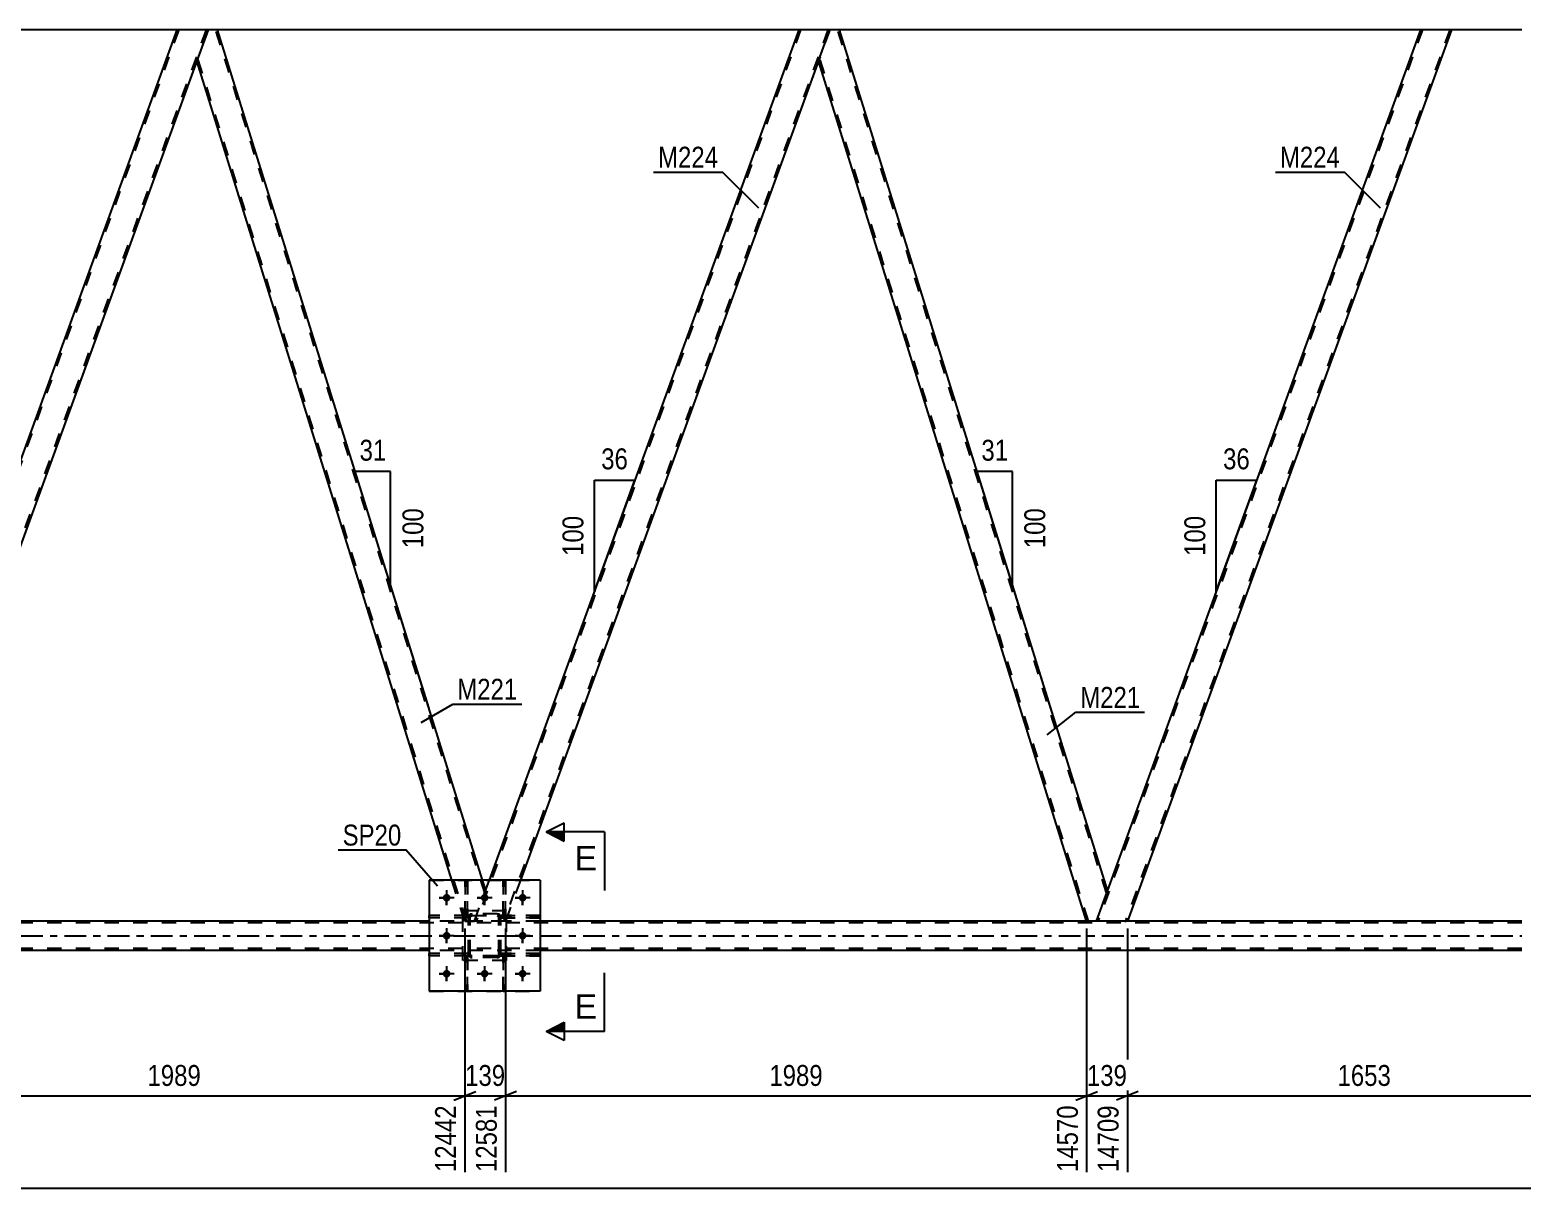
# Model space of a CAD drawing. Header units: millimetres. Extents: x 0 to 841, y 0 to 594.
# Drawn here: x 513.7 to 718, y 302.4 to 461 of the extents above; entities that cross this region are included whole.
import ezdxf

# ---------------------------------------------------------------- set-up
doc = ezdxf.new("R2010")
doc.units = ezdxf.units.MM
doc.linetypes.add('DXK_LINE_DOT2', pattern=[3.9198, 1.9599, -1.9599])
doc.linetypes.add('DXK_LINE_DOT3', pattern=[5.9187, 2.979, -0.9799, 0.9799, -0.9799])
doc.styles.add('Arial', font='ARIAL.TTF', dxfattribs={"height": 0.2})
doc.styles.add('Arial Narrow', font='ARIALN.TTF', dxfattribs={"height": 0.2})

# ---------------------------------------------------------------- blocks, each defined once
blk = doc.blocks.new('Part-318893565-3622 - 3250')
at = {"color": 7, "linetype": 'DXK_LINE_DOT2'}
for p, q in [((568.36, 344.59), (583.56, 344.59)), ((568.36, 344.59), (568.36, 329.39)), ((583.56, 344.59), (583.56, 329.39)), ((568.36, 329.39), (583.56, 329.39))]:
    blk.add_line(p, q, dxfattribs=at)
blk = doc.blocks.new('Part-318893565-3396 - 3250')
at = {"color": 7, "linetype": 'DXK_LINE_DOT2'}
for p, q in [((573.76, 339.75), (568.36, 339.75)), ((568.36, 339.75), (568.36, 339.43)), ((573.76, 339.43), (568.36, 339.43)), ((573.16, 339.43), (573.16, 339.75)), ((573.76, 339.43), (573.76, 339.75))]:
    blk.add_line(p, q, dxfattribs=at)
blk = doc.blocks.new('Part-318893565-3443 - 3250')
at = {"color": 7, "linetype": 'DXK_LINE_DOT2'}
for p, q in [((717.95, 338.74), (110.03, 338.74)), ((583.56, 338.98), (568.36, 338.98)), ((663.95, 338.98), (658.38, 338.98)), ((717.95, 335.22), (110.03, 335.22)), ((583.56, 334.98), (568.36, 334.98))]:
    blk.add_line(p, q, dxfattribs=at)
at = {"color": 2, "linetype": 'Continuous'}
for p, q in [((568.36, 338.98), (493.68, 338.98)), ((658.38, 338.98), (583.56, 338.98)), ((717.95, 338.98), (663.95, 338.98)), ((568.36, 334.98), (413.29, 334.98)), ((717.95, 334.98), (583.56, 334.98))]:
    blk.add_line(p, q, dxfattribs=at)
at = {"color": 7, "linetype": 'DXK_LINE_DOT3'}
blk.add_line((110.03, 336.98), (717.95, 336.98), dxfattribs=at)
blk = doc.blocks.new('Part-318893565-3453 - 3250')
at = {"color": 7, "linetype": 'DXK_LINE_DOT2'}
for p, q in [((619.22, 460.98), (574.81, 338.98)), ((622.96, 460.98), (578.56, 338.98)), ((623.22, 460.98), (621.67, 456.73)), ((574.56, 338.98), (576.6, 344.59)), ((580.86, 344.59), (578.82, 338.98)), ((578.82, 338.98), (574.56, 338.98))]:
    blk.add_line(p, q, dxfattribs=at)
at = {"color": 2, "linetype": 'Continuous'}
for p, q in [((618.96, 460.98), (576.6, 344.59)), ((623.22, 460.98), (618.96, 460.98)), ((621.67, 456.73), (580.86, 344.59))]:
    blk.add_line(p, q, dxfattribs=at)
blk = doc.blocks.new('Part-318893565-3458 - 3250')
at = {"color": 2, "linetype": 'Continuous'}
for p, q in [((621.67, 456.73), (623.22, 460.98)), ((624.54, 460.98), (623.22, 460.98)), ((661.24, 343.23), (624.54, 460.98)), ((658.38, 338.98), (621.67, 456.73)), ((660.97, 342.49), (659.69, 338.98)), ((661.24, 343.23), (660.97, 342.49)), ((659.69, 338.98), (658.38, 338.98))]:
    blk.add_line(p, q, dxfattribs=at)
at = {"color": 7, "linetype": 'DXK_LINE_DOT2'}
for p, q in [((661.1, 342.86), (624.29, 460.98)), ((658.63, 338.98), (621.81, 457.1))]:
    blk.add_line(p, q, dxfattribs=at)
blk = doc.blocks.new('Part-318893565-3464 - 3250')
at = {"color": 7, "linetype": 'DXK_LINE_DOT2'}
for p, q in [((704.35, 460.98), (659.95, 338.98)), ((708.1, 460.98), (663.69, 338.98)), ((661.24, 343.23), (659.69, 338.98)), ((663.63, 338.98), (663.8, 338.98))]:
    blk.add_line(p, q, dxfattribs=at)
at = {"color": 2, "linetype": 'Continuous'}
for p, q in [((704.1, 460.98), (661.24, 343.23)), ((708.35, 460.98), (663.95, 338.98)), ((708.35, 460.98), (704.1, 460.98)), ((663.63, 338.98), (659.69, 338.98)), ((663.91, 338.98), (663.63, 338.98)), ((663.95, 338.98), (663.91, 338.98))]:
    blk.add_line(p, q, dxfattribs=at)
blk = doc.blocks.new('Part-318893565-3479 - 3250')
at = {"color": 7, "linetype": 'DXK_LINE_DOT2'}
for p, q in [((578.83, 334.22), (578.51, 334.22)), ((578.51, 334.22), (578.51, 329.39)), ((578.51, 333.62), (578.83, 333.62)), ((578.83, 329.39), (578.83, 334.22)), ((578.51, 329.39), (578.83, 329.39))]:
    blk.add_line(p, q, dxfattribs=at)
blk = doc.blocks.new('Part-318893565-3484 - 3250')
at = {"color": 7, "linetype": 'DXK_LINE_DOT2'}
for p, q in [((578.96, 340.39), (572.96, 340.39)), ((572.96, 333.59), (572.96, 340.39)), ((578.96, 333.59), (578.96, 340.39)), ((578.96, 333.59), (572.96, 333.59))]:
    blk.add_line(p, q, dxfattribs=at)
blk = doc.blocks.new('Part-318893565-3510 - 3250')
at = {"color": 7, "linetype": 'DXK_LINE_DOT2'}
for p, q in [((578.16, 339.43), (578.16, 339.75)), ((578.16, 339.75), (583.56, 339.75)), ((583.56, 339.43), (578.16, 339.43)), ((578.76, 339.43), (578.76, 339.75)), ((583.56, 339.75), (583.56, 339.43))]:
    blk.add_line(p, q, dxfattribs=at)
blk = doc.blocks.new('Part-318893565-3593 - 3250')
at = {"color": 7, "linetype": 'DXK_LINE_DOT2'}
for p, q in [((578.51, 339.74), (578.51, 344.59)), ((578.51, 344.59), (578.83, 344.59)), ((578.83, 344.59), (578.83, 339.74)), ((578.51, 340.34), (578.83, 340.34)), ((578.83, 339.74), (578.51, 339.74))]:
    blk.add_line(p, q, dxfattribs=at)
blk = doc.blocks.new('Part-318893565-3665 - 3250')
at = {"color": 7, "linetype": 'DXK_LINE_DOT2'}
for p, q in [((534.08, 460.98), (489.68, 338.98)), ((537.83, 460.98), (493.43, 338.98)), ((538.09, 460.98), (536.54, 456.73)), ((489.42, 338.98), (490.97, 343.23)), ((493.37, 338.98), (493.53, 338.98))]:
    blk.add_line(p, q, dxfattribs=at)
at = {"color": 2, "linetype": 'Continuous'}
for p, q in [((533.83, 460.98), (490.97, 343.23)), ((538.09, 460.98), (533.83, 460.98)), ((536.54, 456.73), (493.68, 338.98)), ((493.37, 338.98), (489.42, 338.98)), ((493.64, 338.98), (493.37, 338.98)), ((493.68, 338.98), (493.64, 338.98))]:
    blk.add_line(p, q, dxfattribs=at)
blk = doc.blocks.new('Bolt-318893565-3520 - 3250')
at = {"linetype": 'Continuous'}
for points in [[(571.28, 342.19, -1), (570.24, 342.19, -1)], [(576.48, 342.19, -1), (575.44, 342.19, -1)], [(581.68, 342.19, -1), (580.64, 342.19, -1)], [(571.28, 336.99, -1), (570.24, 336.99, -1)], [(581.68, 336.99, -1), (580.64, 336.99, -1)], [(571.28, 331.79, -1), (570.24, 331.79, -1)], [(576.48, 331.79, -1), (575.44, 331.79, -1)], [(581.68, 331.79, -1), (580.64, 331.79, -1)]]:
    blk.add_hatch(color=1, dxfattribs=at).paths.add_polyline_path(points)
at = {"color": 1, "linetype": 'Continuous'}
for p, q in [((571.8, 342.19), (569.72, 342.19)), ((570.76, 343.23), (570.76, 341.15)), ((577, 342.19), (574.92, 342.19)), ((575.96, 343.23), (575.96, 341.15)), ((582.2, 342.19), (580.12, 342.19)), ((581.16, 343.23), (581.16, 341.15)), ((570.76, 338.03), (570.76, 335.95)), ((581.16, 338.03), (581.16, 335.95)), ((571.8, 336.99), (569.72, 336.99)), ((582.2, 336.99), (580.12, 336.99)), ((571.8, 331.79), (569.72, 331.79)), ((570.76, 332.83), (570.76, 330.75)), ((577, 331.79), (574.92, 331.79)), ((575.96, 332.83), (575.96, 330.75)), ((582.2, 331.79), (580.12, 331.79)), ((581.16, 332.83), (581.16, 330.75))]:
    blk.add_line(p, q, dxfattribs=at)
blk = doc.blocks.new('Bolt-318893565-3521 - 3250')
at = {"color": 1, "linetype": 'Continuous'}
for p, q in [((569.72, 342.19), (570.41, 342.19)), ((570.76, 343.23), (570.76, 342.53)), ((570.76, 341.15), (570.76, 341.84)), ((571.8, 342.19), (571.11, 342.19)), ((574.92, 342.19), (575.61, 342.19)), ((575.96, 343.23), (575.96, 342.53)), ((575.96, 341.15), (575.96, 341.84)), ((577, 342.19), (576.31, 342.19)), ((580.12, 342.19), (580.81, 342.19)), ((581.16, 343.23), (581.16, 342.53)), ((581.16, 341.15), (581.16, 341.84)), ((582.2, 342.19), (581.51, 342.19)), ((570.76, 338.03), (570.76, 337.33)), ((581.16, 338.03), (581.16, 337.33)), ((569.72, 336.99), (570.41, 336.99)), ((570.76, 335.95), (570.76, 336.64)), ((571.8, 336.99), (571.11, 336.99)), ((580.12, 336.99), (580.81, 336.99)), ((581.16, 335.95), (581.16, 336.64)), ((582.2, 336.99), (581.51, 336.99)), ((569.72, 331.79), (570.41, 331.79)), ((570.76, 332.83), (570.76, 332.13)), ((570.76, 330.75), (570.76, 331.44)), ((571.8, 331.79), (571.11, 331.79)), ((574.92, 331.79), (575.61, 331.79)), ((575.96, 332.83), (575.96, 332.13)), ((575.96, 330.75), (575.96, 331.44)), ((577, 331.79), (576.31, 331.79)), ((580.12, 331.79), (580.81, 331.79)), ((581.16, 332.83), (581.16, 332.13)), ((581.16, 330.75), (581.16, 331.44)), ((582.2, 331.79), (581.51, 331.79))]:
    blk.add_line(p, q, dxfattribs=at)
blk = doc.blocks.new('Part-318893565-3671 - 3250')
at = {"color": 7, "linetype": 'DXK_LINE_DOT2'}
for p, q in [((573.76, 339.75), (568.36, 339.75)), ((568.36, 339.43), (568.36, 339.75)), ((573.76, 339.43), (568.36, 339.43)), ((573.16, 339.43), (573.16, 339.75)), ((573.76, 339.75), (573.76, 339.43))]:
    blk.add_line(p, q, dxfattribs=at)
blk = doc.blocks.new('Part-318893565-3659 - 3250')
at = {"color": 2, "linetype": 'Continuous'}
for p, q in [((533.83, 460.98), (454.27, 460.98)), ((618.96, 460.98), (539.4, 460.98)), ((704.1, 460.98), (624.54, 460.98)), ((717.95, 460.98), (708.35, 460.98))]:
    blk.add_line(p, q, dxfattribs=at)
at = {"color": 7, "linetype": 'DXK_LINE_DOT2'}
for p, q in [((539.4, 460.98), (533.83, 460.98)), ((624.54, 460.98), (618.96, 460.98)), ((708.35, 460.98), (704.1, 460.98))]:
    blk.add_line(p, q, dxfattribs=at)
blk = doc.blocks.new('Part-318893565-3679 - 3250')
at = {"color": 2, "linetype": 'Continuous'}
for p, q in [((538.09, 460.98), (536.54, 456.73)), ((539.4, 460.98), (538.09, 460.98)), ((575.68, 344.59), (539.4, 460.98)), ((571.49, 344.59), (536.54, 456.73))]:
    blk.add_line(p, q, dxfattribs=at)
at = {"color": 7, "linetype": 'DXK_LINE_DOT2'}
for p, q in [((575.97, 342.86), (539.15, 460.98)), ((573.49, 338.98), (536.67, 457.1)), ((573.24, 338.98), (571.49, 344.59)), ((576.11, 343.23), (575.68, 344.59)), ((574.56, 338.98), (576.11, 343.23)), ((573.24, 338.98), (574.56, 338.98))]:
    blk.add_line(p, q, dxfattribs=at)
blk = doc.blocks.new('Part-318893565-3546 - 3250')
at = {"color": 7, "linetype": 'DXK_LINE_DOT2'}
for p, q in [((583.56, 334.55), (578.16, 334.55)), ((578.16, 334.55), (578.16, 334.23)), ((578.16, 334.23), (583.56, 334.23)), ((578.76, 334.23), (578.76, 334.55)), ((583.56, 334.23), (583.56, 334.55))]:
    blk.add_line(p, q, dxfattribs=at)
blk = doc.blocks.new('Part-318893565-3547 - 3250')
at = {"color": 7, "linetype": 'DXK_LINE_DOT2'}
for p, q in [((583.56, 339.75), (578.16, 339.75)), ((578.16, 339.75), (578.16, 339.43)), ((578.16, 339.43), (583.56, 339.43)), ((578.76, 339.43), (578.76, 339.75)), ((583.56, 339.43), (583.56, 339.75))]:
    blk.add_line(p, q, dxfattribs=at)
blk = doc.blocks.new('Part-318893565-3550 - 3250')
at = {"color": 7, "linetype": 'DXK_LINE_DOT2'}
for p, q in [((573.63, 334.22), (573.31, 334.22)), ((573.31, 334.22), (573.31, 329.39)), ((573.31, 333.62), (573.63, 333.62)), ((573.63, 329.39), (573.63, 334.22)), ((573.31, 329.39), (573.63, 329.39))]:
    blk.add_line(p, q, dxfattribs=at)
blk = doc.blocks.new('Part-318893565-3561 - 3250')
at = {"color": 7, "linetype": 'DXK_LINE_DOT2'}
for p, q in [((573.31, 329.39), (573.31, 334.22)), ((573.31, 334.22), (573.63, 334.22)), ((573.31, 333.62), (573.63, 333.62)), ((573.63, 334.22), (573.63, 329.39)), ((573.63, 329.39), (573.31, 329.39))]:
    blk.add_line(p, q, dxfattribs=at)
blk = doc.blocks.new('Part-318893565-3564 - 3250')
at = {"color": 7, "linetype": 'DXK_LINE_DOT2'}
for p, q in [((578.51, 329.39), (578.51, 334.22)), ((578.51, 334.22), (578.83, 334.22)), ((578.51, 333.62), (578.83, 333.62)), ((578.83, 334.22), (578.83, 329.39)), ((578.83, 329.39), (578.51, 329.39))]:
    blk.add_line(p, q, dxfattribs=at)
blk = doc.blocks.new('Part-318893565-3571 - 3250')
at = {"color": 7, "linetype": 'DXK_LINE_DOT2'}
for p, q in [((573.76, 339.51), (573.8, 339.69)), ((573.8, 339.69), (573.76, 339.51)), ((573.76, 334.47), (573.76, 339.51)), ((574, 339.51), (574.02, 339.6)), ((574, 334.47), (574, 339.51)), ((574.02, 339.6), (574.07, 339.68)), ((574.05, 339.95), (574.24, 339.99)), ((574.24, 339.99), (574.05, 339.95)), ((574.07, 339.68), (574.15, 339.73)), ((574.15, 339.73), (574.24, 339.75)), ((577.68, 339.99), (574.24, 339.99)), ((574.24, 339.75), (577.68, 339.75)), ((577.68, 339.99), (577.86, 339.95)), ((577.86, 339.95), (577.68, 339.99)), ((577.68, 339.75), (577.77, 339.73)), ((577.77, 339.73), (577.85, 339.68)), ((577.85, 339.68), (577.9, 339.6)), ((577.9, 339.6), (577.92, 339.51)), ((577.92, 334.47), (577.92, 339.51)), ((578.12, 339.69), (578.16, 339.51)), ((578.16, 339.51), (578.12, 339.69)), ((578.16, 334.47), (578.16, 339.51)), ((573.8, 334.28), (573.76, 334.47)), ((573.76, 334.47), (573.8, 334.28)), ((574.02, 334.37), (574, 334.47)), ((574.07, 334.3), (574.02, 334.37)), ((574.24, 333.99), (574.05, 334.02)), ((574.05, 334.02), (574.24, 333.99)), ((574.15, 334.24), (574.07, 334.3)), ((574.24, 334.23), (574.15, 334.24)), ((577.68, 334.23), (574.24, 334.23)), ((577.68, 333.99), (574.24, 333.99)), ((577.77, 334.24), (577.68, 334.23)), ((577.86, 334.02), (577.68, 333.99)), ((577.68, 333.99), (577.86, 334.02)), ((577.85, 334.3), (577.77, 334.24)), ((577.9, 334.37), (577.85, 334.3)), ((577.92, 334.47), (577.9, 334.37)), ((578.16, 334.47), (578.12, 334.28)), ((578.12, 334.28), (578.16, 334.47))]:
    blk.add_line(p, q, dxfattribs=at)
at = {"color": 7, "linetype": 'DXK_LINE_DOT3'}
blk.add_line((575.96, 336.99), (575.96, 336.99), dxfattribs=at)
at = {"color": 7, "linetype": 'DXK_LINE_DOT2'}
for centre, start, end in [((574.24, 339.51), 112.5, 157.5), ((574.24, 339.51), 112.5, 157.5), ((577.68, 339.51), 22.5, 67.5), ((577.68, 339.51), 22.5, 67.5), ((574.24, 334.47), 202.5, 247.5), ((574.24, 334.47), 202.5, 247.5), ((577.68, 334.47), 292.5, 337.5), ((577.68, 334.47), 292.5, 337.5)]:
    blk.add_arc(centre, 0.48, start, end, dxfattribs=at)
blk = doc.blocks.new('Part-318893565-3573 - 3250')
at = {"color": 7, "linetype": 'DXK_LINE_DOT2'}
for p, q in [((578.16, 334.23), (578.16, 334.55)), ((578.16, 334.55), (583.56, 334.55)), ((583.56, 334.23), (578.16, 334.23)), ((578.76, 334.23), (578.76, 334.55)), ((583.56, 334.55), (583.56, 334.23))]:
    blk.add_line(p, q, dxfattribs=at)
blk = doc.blocks.new('Part-318893565-3586 - 3250')
at = {"color": 7, "linetype": 'DXK_LINE_DOT2'}
for p, q in [((578.96, 340.39), (572.96, 340.39)), ((572.96, 333.59), (572.96, 340.39)), ((578.96, 333.59), (578.96, 340.39)), ((578.96, 333.59), (572.96, 333.59))]:
    blk.add_line(p, q, dxfattribs=at)
blk = doc.blocks.new('Part-318893565-3590 - 3250')
at = {"color": 7, "linetype": 'DXK_LINE_DOT2'}
for p, q in [((573.76, 334.55), (568.36, 334.55)), ((568.36, 334.23), (568.36, 334.55)), ((573.76, 334.23), (568.36, 334.23)), ((573.16, 334.23), (573.16, 334.55)), ((573.76, 334.55), (573.76, 334.23))]:
    blk.add_line(p, q, dxfattribs=at)
blk = doc.blocks.new('Part-318893565-3624 - 3250')
at = {"color": 7, "linetype": 'DXK_LINE_DOT2'}
for p, q in [((573.76, 339.51), (573.8, 339.69)), ((573.8, 339.69), (573.76, 339.51)), ((573.76, 334.47), (573.76, 339.51)), ((574, 339.51), (574.02, 339.6)), ((574, 334.47), (574, 339.51)), ((574.02, 339.6), (574.07, 339.68)), ((574.05, 339.95), (574.24, 339.99)), ((574.24, 339.99), (574.05, 339.95)), ((574.07, 339.68), (574.15, 339.73)), ((574.15, 339.73), (574.24, 339.75)), ((577.68, 339.99), (574.24, 339.99)), ((574.24, 339.75), (577.68, 339.75)), ((577.68, 339.99), (577.86, 339.95)), ((577.86, 339.95), (577.68, 339.99)), ((577.68, 339.75), (577.77, 339.73)), ((577.77, 339.73), (577.85, 339.68)), ((577.85, 339.68), (577.9, 339.6)), ((577.9, 339.6), (577.92, 339.51)), ((577.92, 334.47), (577.92, 339.51)), ((578.12, 339.69), (578.16, 339.51)), ((578.16, 339.51), (578.12, 339.69)), ((578.16, 334.47), (578.16, 339.51)), ((573.8, 334.28), (573.76, 334.47)), ((573.76, 334.47), (573.8, 334.28)), ((574.02, 334.37), (574, 334.47)), ((574.07, 334.3), (574.02, 334.37)), ((574.24, 333.99), (574.05, 334.02)), ((574.05, 334.02), (574.24, 333.99)), ((574.15, 334.24), (574.07, 334.3)), ((574.24, 334.23), (574.15, 334.24)), ((577.68, 334.23), (574.24, 334.23)), ((577.68, 333.99), (574.24, 333.99)), ((577.77, 334.24), (577.68, 334.23)), ((577.86, 334.02), (577.68, 333.99)), ((577.68, 333.99), (577.86, 334.02)), ((577.85, 334.3), (577.77, 334.24)), ((577.9, 334.37), (577.85, 334.3)), ((577.92, 334.47), (577.9, 334.37)), ((578.16, 334.47), (578.12, 334.28)), ((578.12, 334.28), (578.16, 334.47))]:
    blk.add_line(p, q, dxfattribs=at)
at = {"color": 7, "linetype": 'DXK_LINE_DOT3'}
blk.add_line((575.96, 336.99), (575.96, 336.99), dxfattribs=at)
at = {"color": 7, "linetype": 'DXK_LINE_DOT2'}
for centre, start, end in [((574.24, 339.51), 112.5, 157.5), ((574.24, 339.51), 112.5, 157.5), ((577.68, 339.51), 22.5, 67.5), ((577.68, 339.51), 22.5, 67.5), ((574.24, 334.47), 202.5, 247.5), ((574.24, 334.47), 202.5, 247.5), ((577.68, 334.47), 292.5, 337.5), ((577.68, 334.47), 292.5, 337.5)]:
    blk.add_arc(centre, 0.48, start, end, dxfattribs=at)
blk = doc.blocks.new('Part-318893565-3630 - 3250')
at = {"color": 7, "linetype": 'DXK_LINE_DOT2'}
for p, q in [((578.51, 344.59), (578.51, 339.74)), ((578.83, 344.59), (578.51, 344.59)), ((578.83, 339.74), (578.83, 344.59)), ((578.51, 340.34), (578.83, 340.34)), ((578.51, 339.74), (578.83, 339.74))]:
    blk.add_line(p, q, dxfattribs=at)
blk = doc.blocks.new('Part-318893565-3660 - 3250')
at = {"color": 7, "linetype": 'DXK_LINE_DOT2'}
for p, q in [((573.76, 334.55), (568.36, 334.55)), ((568.36, 334.55), (568.36, 334.23)), ((573.76, 334.23), (568.36, 334.23)), ((573.16, 334.23), (573.16, 334.55)), ((573.76, 334.23), (573.76, 334.55))]:
    blk.add_line(p, q, dxfattribs=at)
blk = doc.blocks.new('Part-318893565-3670 - 3250')
at = {"color": 2, "linetype": 'Continuous'}
for p, q in [((583.56, 344.59), (568.36, 344.59)), ((568.36, 344.59), (568.36, 329.39)), ((583.56, 344.59), (583.56, 329.39)), ((583.56, 329.39), (568.36, 329.39))]:
    blk.add_line(p, q, dxfattribs=at)
blk = doc.blocks.new('Part-318893565-3697 - 3250')
at = {"color": 7, "linetype": 'DXK_LINE_DOT2'}
for p, q in [((573.31, 344.59), (573.31, 339.74)), ((573.63, 344.59), (573.31, 344.59)), ((573.63, 339.74), (573.63, 344.59)), ((573.31, 340.34), (573.63, 340.34)), ((573.31, 339.74), (573.63, 339.74))]:
    blk.add_line(p, q, dxfattribs=at)
blk = doc.blocks.new('Part-318893565-3710 - 3250')
at = {"color": 7, "linetype": 'DXK_LINE_DOT2'}
for p, q in [((573.31, 339.74), (573.31, 344.59)), ((573.31, 344.59), (573.63, 344.59)), ((573.63, 344.59), (573.63, 339.74)), ((573.31, 340.34), (573.63, 340.34)), ((573.63, 339.74), (573.31, 339.74))]:
    blk.add_line(p, q, dxfattribs=at)
blk = doc.blocks.new('StraightDimension-318893565-4180 - 3250')
at = {"color": 7, "linetype": 'Continuous'}
for p, q in [((573.24, 337.98), (573.24, 304.64)), ((578.82, 337.98), (578.82, 304.64)), ((571.74, 314.48), (574.74, 315.68)), ((573.24, 315.08), (578.82, 315.08)), ((580.32, 315.68), (577.32, 314.48))]:
    blk.add_line(p, q, dxfattribs=at)
at = {"color": 0}
blk.add_wipeout([(579.37, 315.83), (579.37, 320.03), (572.69, 320.03), (572.69, 315.83)], dxfattribs=at)
at = {"color": 0, "linetype": 'Continuous'}
blk.add_wipeout([(578.22, 314.38), (574.02, 314.38), (574.02, 304.04), (578.22, 304.04)], dxfattribs=at)
at = {"color": 3, "style": 'Arial Narrow'}
blk.add_text('139', height=2.863, dxfattribs=at).set_placement((573.29, 316.43))
at = {"color": 3, "linetype": 'Continuous', "style": 'Arial Narrow'}
blk.add_text('12581', height=2.863, rotation=90.0002, dxfattribs=at).set_placement((577.62, 304.64))
blk = doc.blocks.new('StraightDimension-318893565-4237 - 3250')
at = {"color": 7, "linetype": 'Continuous'}
for p, q in [((728.81, 342.48), (728.81, 304.64)), ((663.95, 337.98), (663.95, 304.64)), ((665.45, 315.68), (662.45, 314.48)), ((663.95, 315.08), (728.81, 315.08)), ((727.31, 314.48), (730.31, 315.68))]:
    blk.add_line(p, q, dxfattribs=at)
at = {"color": 0}
blk.add_wipeout([(700.64, 315.83), (700.64, 320.03), (692.13, 320.03), (692.13, 315.83)], dxfattribs=at)
at = {"color": 0, "linetype": 'Continuous'}
blk.add_wipeout([(728.21, 314.38), (724.01, 314.38), (724.01, 304.04), (728.21, 304.04)], dxfattribs=at)
at = {"color": 3, "style": 'Arial Narrow'}
blk.add_text('1653', height=2.863, dxfattribs=at).set_placement((692.73, 316.43))
at = {"color": 3, "linetype": 'Continuous', "style": 'Arial Narrow'}
blk.add_text('16362', height=2.863, rotation=90.0002, dxfattribs=at).set_placement((727.61, 304.64))
blk = doc.blocks.new('AngleDimension-318893565-11179 - 3250')
at = {"color": 7, "linetype": 'Continuous'}
for p, q in [((590.98, 399.33), (596.52, 399.33)), ((590.98, 384.11), (596.52, 399.33)), ((590.98, 384.11), (590.98, 399.33)), ((591.15, 384.56), (590.98, 384.11))]:
    blk.add_line(p, q, dxfattribs=at)
at = {"color": 0}
for points in [[(596.18, 400.23), (596.18, 404.43), (591.32, 404.43), (591.32, 400.23)], [(590.08, 395.06), (585.88, 395.06), (585.88, 388.38), (590.08, 388.38)]]:
    blk.add_wipeout(points, dxfattribs=at)
at = {"color": 3, "style": 'Arial Narrow'}
blk.add_text('36', height=2.863, dxfattribs=at).set_placement((591.92, 400.83))
blk.add_text('100', height=2.863, rotation=90.0002, dxfattribs=at).set_placement((589.48, 388.98))
blk = doc.blocks.new('StraightDimension-318893565-4218 - 3250')
at = {"color": 7, "linetype": 'Continuous'}
for p, q in [((658.38, 337.98), (658.38, 304.64)), ((663.95, 337.98), (663.95, 304.64)), ((656.88, 314.48), (659.88, 315.68)), ((658.38, 315.08), (663.95, 315.08)), ((665.45, 315.68), (662.45, 314.48))]:
    blk.add_line(p, q, dxfattribs=at)
at = {"color": 0}
blk.add_wipeout([(664.5, 315.83), (664.5, 320.03), (657.82, 320.03), (657.82, 315.83)], dxfattribs=at)
at = {"color": 0, "linetype": 'Continuous'}
blk.add_wipeout([(663.35, 314.38), (659.15, 314.38), (659.15, 304.04), (663.35, 304.04)], dxfattribs=at)
at = {"color": 3, "style": 'Arial Narrow'}
blk.add_text('139', height=2.863, dxfattribs=at).set_placement((658.42, 316.43))
at = {"color": 3, "linetype": 'Continuous', "style": 'Arial Narrow'}
blk.add_text('14709', height=2.863, rotation=90.0002, dxfattribs=at).set_placement((662.75, 304.64))
blk = doc.blocks.new('StraightDimension-318893565-3990 - 3250')
at = {"color": 7, "linetype": 'Continuous'}
blk.add_line((99.17, 302.44), (769.97, 302.44), dxfattribs=at)
blk = doc.blocks.new('StraightDimension-318893565-4161 - 3250')
at = {"color": 7, "linetype": 'Continuous'}
for p, q in [((493.68, 337.98), (493.68, 304.64)), ((573.24, 337.98), (573.24, 304.64)), ((495.18, 315.68), (492.18, 314.48)), ((493.68, 315.08), (573.24, 315.08)), ((571.74, 314.48), (574.74, 315.68))]:
    blk.add_line(p, q, dxfattribs=at)
at = {"color": 0}
blk.add_wipeout([(537.72, 315.83), (537.72, 320.03), (529.2, 320.03), (529.2, 315.83)], dxfattribs=at)
at = {"color": 0, "linetype": 'Continuous'}
blk.add_wipeout([(572.64, 314.38), (568.44, 314.38), (568.44, 304.04), (572.64, 304.04)], dxfattribs=at)
at = {"color": 3, "style": 'Arial Narrow'}
blk.add_text('1989', height=2.863, dxfattribs=at).set_placement((529.8, 316.43))
at = {"color": 3, "linetype": 'Continuous', "style": 'Arial Narrow'}
blk.add_text('12442', height=2.863, rotation=90.0002, dxfattribs=at).set_placement((572.04, 304.64))
blk = doc.blocks.new('StraightDimension-318893565-4199 - 3250')
at = {"color": 7, "linetype": 'Continuous'}
for p, q in [((578.82, 337.98), (578.82, 304.64)), ((658.38, 337.98), (658.38, 304.64)), ((580.32, 315.68), (577.32, 314.48)), ((578.82, 315.08), (658.38, 315.08)), ((656.88, 314.48), (659.88, 315.68))]:
    blk.add_line(p, q, dxfattribs=at)
at = {"color": 0}
blk.add_wipeout([(622.85, 315.83), (622.85, 320.03), (614.34, 320.03), (614.34, 315.83)], dxfattribs=at)
at = {"color": 0, "linetype": 'Continuous'}
blk.add_wipeout([(657.78, 314.38), (653.58, 314.38), (653.58, 304.04), (657.78, 304.04)], dxfattribs=at)
at = {"color": 3, "style": 'Arial Narrow'}
blk.add_text('1989', height=2.863, dxfattribs=at).set_placement((614.94, 316.43))
at = {"color": 3, "linetype": 'Continuous', "style": 'Arial Narrow'}
blk.add_text('14570', height=2.863, rotation=90.0002, dxfattribs=at).set_placement((657.18, 304.64))
blk = doc.blocks.new('AngleDimension-318893565-11149 - 3250')
at = {"color": 7, "linetype": 'Continuous'}
for p, q in [((563.07, 400.51), (558.25, 400.51)), ((563.07, 385.04), (558.25, 400.51)), ((563.07, 385.04), (563.07, 400.51)), ((568.35, 368.11), (563.07, 385.04))]:
    blk.add_line(p, q, dxfattribs=at)
at = {"color": 0}
for points in [[(563.09, 401.41), (563.09, 405.61), (558.24, 405.61), (558.24, 401.41)], [(568.17, 396.12), (563.97, 396.12), (563.97, 389.43), (568.17, 389.43)]]:
    blk.add_wipeout(points, dxfattribs=at)
at = {"color": 3, "style": 'Arial Narrow'}
blk.add_text('31', height=2.863, dxfattribs=at).set_placement((558.84, 402.01))
blk.add_text('100', height=2.863, rotation=90.0002, dxfattribs=at).set_placement((567.57, 390.03))
blk = doc.blocks.new('AngleDimension-318893565-11177 - 3250')
at = {"color": 7, "linetype": 'Continuous'}
for p, q in [((648.21, 400.51), (643.39, 400.51)), ((648.21, 385.04), (643.39, 400.51)), ((648.21, 385.04), (648.21, 400.51)), ((653.48, 368.11), (648.21, 385.04))]:
    blk.add_line(p, q, dxfattribs=at)
at = {"color": 0}
for points in [[(648.23, 401.41), (648.23, 405.61), (643.37, 405.61), (643.37, 401.41)], [(653.31, 396.12), (649.11, 396.12), (649.11, 389.43), (653.31, 389.43)]]:
    blk.add_wipeout(points, dxfattribs=at)
at = {"color": 3, "style": 'Arial Narrow'}
blk.add_text('31', height=2.863, dxfattribs=at).set_placement((643.97, 402.01))
blk.add_text('100', height=2.863, rotation=90.0002, dxfattribs=at).set_placement((652.71, 390.03))
blk = doc.blocks.new('AngleDimension-318893565-11207 - 3250')
at = {"color": 7, "linetype": 'Continuous'}
for p, q in [((676.12, 399.33), (681.66, 399.33)), ((676.12, 384.11), (681.66, 399.33)), ((676.12, 384.11), (676.12, 399.33)), ((676.28, 384.56), (676.12, 384.11))]:
    blk.add_line(p, q, dxfattribs=at)
at = {"color": 0}
for points in [[(681.32, 400.23), (681.32, 404.43), (676.46, 404.43), (676.46, 400.23)], [(675.22, 395.06), (671.02, 395.06), (671.02, 388.38), (675.22, 388.38)]]:
    blk.add_wipeout(points, dxfattribs=at)
at = {"color": 3, "style": 'Arial Narrow'}
blk.add_text('36', height=2.863, dxfattribs=at).set_placement((677.06, 400.83))
blk.add_text('100', height=2.863, rotation=90.0002, dxfattribs=at).set_placement((674.62, 388.98))
blk = doc.blocks.new('SectionMark-318893565-4691 - 3250')
at = {"linetype": 'Continuous'}
for points in [[(586.87, 351.2), (586.87, 349.95), (584.37, 351.2)], [(586.87, 325.14), (586.87, 323.89), (584.37, 323.89)]]:
    blk.add_hatch(color=6, dxfattribs=at).paths.add_polyline_path(points)
at = {"color": 6, "linetype": 'Continuous'}
for p, q in [((584.37, 351.2), (586.87, 352.45)), ((586.87, 349.95), (586.87, 352.45)), ((592.37, 351.2), (584.37, 351.2)), ((584.37, 351.2), (586.87, 349.95)), ((584.37, 323.89), (586.87, 325.14)), ((586.87, 325.14), (586.87, 322.64)), ((592.37, 323.89), (584.37, 323.89)), ((586.87, 322.64), (584.37, 323.89))]:
    blk.add_line(p, q, dxfattribs=at)
at = {"color": 0, "linetype": 'Continuous'}
for points in [[(591.37, 345.95), (591.37, 349.45), (588.26, 349.45), (588.26, 345.95)], [(591.37, 325.64), (591.37, 329.14), (588.26, 329.14), (588.26, 325.64)]]:
    blk.add_wipeout(points, dxfattribs=at)
at = {"color": 6, "linetype": 'Continuous'}
for p, q in [((592.37, 351.2), (592.37, 343.2)), ((592.37, 323.89), (592.37, 331.89))]:
    blk.add_line(p, q, dxfattribs=at)
at = {"color": 3, "linetype": 'Continuous', "style": 'Arial'}
for p in [(588.26, 345.95), (588.26, 325.64)]:
    blk.add_text('E', height=3.34, dxfattribs=at).set_placement(p)
blk = doc.blocks.new('Mark-318893565-3449 - 3250')
at = {"color": 0}
blk.add_wipeout([(607.93, 442.12), (607.93, 445.12), (599.7, 445.12), (599.7, 442.12)], dxfattribs=at)
blk.add_wipeout([(607.93, 442.12), (607.93, 445.12), (599.7, 445.12), (599.7, 442.12)], dxfattribs=at)
at = {"color": 30, "linetype": 'Continuous'}
for p in [(599.1, 441.52), (613.48, 436.57)]:
    blk.add_line(p, (608.53, 441.52), dxfattribs=at)
at = {"color": 3, "style": 'Arial Narrow'}
blk.add_text('M224', height=2.863, dxfattribs=at).set_placement((599.7, 442.12))
blk = doc.blocks.new('Mark-318893565-3454 - 3250')
at = {"color": 0}
blk.add_wipeout([(665.72, 368.18), (665.72, 371.18), (657.5, 371.18), (657.5, 368.18)], dxfattribs=at)
blk.add_wipeout([(665.72, 368.18), (665.72, 371.18), (657.5, 371.18), (657.5, 368.18)], dxfattribs=at)
at = {"color": 30, "linetype": 'Continuous'}
for p, q in [((652.96, 364.5), (656.9, 367.58)), ((656.9, 367.58), (666.32, 367.58))]:
    blk.add_line(p, q, dxfattribs=at)
at = {"color": 3, "style": 'Arial Narrow'}
blk.add_text('M221', height=2.863, dxfattribs=at).set_placement((657.5, 368.18))
blk = doc.blocks.new('Mark-318893565-3460 - 3250')
at = {"color": 0}
blk.add_wipeout([(693.06, 442.12), (693.06, 445.12), (684.84, 445.12), (684.84, 442.12)], dxfattribs=at)
blk.add_wipeout([(693.06, 442.12), (693.06, 445.12), (684.84, 445.12), (684.84, 442.12)], dxfattribs=at)
at = {"color": 30, "linetype": 'Continuous'}
for p in [(684.24, 441.52), (698.61, 436.57)]:
    blk.add_line(p, (693.66, 441.52), dxfattribs=at)
at = {"color": 3, "style": 'Arial Narrow'}
blk.add_text('M224', height=2.863, dxfattribs=at).set_placement((684.84, 442.12))
blk = doc.blocks.new('Mark-318893565-3666 - 3250')
at = {"color": 0}
blk.add_wipeout([(564.56, 349.33), (564.56, 352.33), (556.52, 352.33), (556.52, 349.33)], dxfattribs=at)
blk.add_wipeout([(564.56, 349.33), (564.56, 352.33), (556.52, 352.33), (556.52, 349.33)], dxfattribs=at)
at = {"color": 30, "linetype": 'Continuous'}
for p in [(555.92, 348.73), (569.51, 343.79)]:
    blk.add_line(p, (565.16, 348.73), dxfattribs=at)
at = {"color": 3, "style": 'Arial Narrow'}
blk.add_text('SP20', height=2.863, dxfattribs=at).set_placement((556.52, 349.33))
blk = doc.blocks.new('Mark-318893565-3675 - 3250')
at = {"color": 0}
blk.add_wipeout([(580.43, 369.29), (580.43, 372.29), (572.21, 372.29), (572.21, 369.29)], dxfattribs=at)
blk.add_wipeout([(580.43, 369.29), (580.43, 372.29), (572.21, 372.29), (572.21, 369.29)], dxfattribs=at)
at = {"color": 30, "linetype": 'Continuous'}
for p, q in [((567.28, 366.19), (571.61, 368.69)), ((571.61, 368.69), (581.03, 368.69))]:
    blk.add_line(p, q, dxfattribs=at)
at = {"color": 3, "style": 'Arial Narrow'}
blk.add_text('M221', height=2.863, dxfattribs=at).set_placement((572.21, 369.29))

msp = doc.modelspace()

# ---------------------------------------------------------------- block references
for name in ['Part-318893565-3659 - 3250', 'Part-318893565-3665 - 3250', 'Part-318893565-3679 - 3250', 'Part-318893565-3453 - 3250', 'Part-318893565-3458 - 3250', 'Part-318893565-3464 - 3250', 'Part-318893565-3622 - 3250', 'Part-318893565-3670 - 3250', 'Part-318893565-3697 - 3250', 'Part-318893565-3710 - 3250', 'Part-318893565-3593 - 3250', 'Part-318893565-3630 - 3250', 'Bolt-318893565-3520 - 3250', 'Bolt-318893565-3521 - 3250', 'Part-318893565-3396 - 3250', 'Part-318893565-3671 - 3250', 'Part-318893565-3484 - 3250', 'Part-318893565-3586 - 3250', 'Part-318893565-3571 - 3250', 'Part-318893565-3624 - 3250', 'Part-318893565-3510 - 3250', 'Part-318893565-3547 - 3250', 'Part-318893565-3443 - 3250', 'Part-318893565-3590 - 3250', 'Part-318893565-3660 - 3250', 'Part-318893565-3550 - 3250', 'Part-318893565-3561 - 3250', 'Part-318893565-3546 - 3250', 'Part-318893565-3573 - 3250', 'Part-318893565-3479 - 3250', 'Part-318893565-3564 - 3250']:
    msp.add_blockref(name, (0, 0))

# ---------------------------------------------------------------- next in the draw order: block references
for name in ['AngleDimension-318893565-11179 - 3250', 'StraightDimension-318893565-4237 - 3250', 'StraightDimension-318893565-4180 - 3250']:
    msp.add_blockref(name, (0, 0))

# ---------------------------------------------------------------- next in the draw order: block references
msp.add_blockref('StraightDimension-318893565-4218 - 3250', (0, 0))

# ---------------------------------------------------------------- next in the draw order: block references
msp.add_blockref('StraightDimension-318893565-3990 - 3250', (0, 0))

# ---------------------------------------------------------------- next in the draw order: block references
for name in ['Mark-318893565-3449 - 3250', 'Mark-318893565-3460 - 3250', 'AngleDimension-318893565-11149 - 3250', 'AngleDimension-318893565-11177 - 3250', 'AngleDimension-318893565-11207 - 3250', 'Mark-318893565-3666 - 3250', 'StraightDimension-318893565-4161 - 3250', 'StraightDimension-318893565-4199 - 3250']:
    msp.add_blockref(name, (0, 0))

# ---------------------------------------------------------------- next in the draw order: block references
for name in ['Mark-318893565-3675 - 3250', 'Mark-318893565-3454 - 3250', 'SectionMark-318893565-4691 - 3250']:
    msp.add_blockref(name, (0, 0))

doc.saveas('drawing.dxf')
